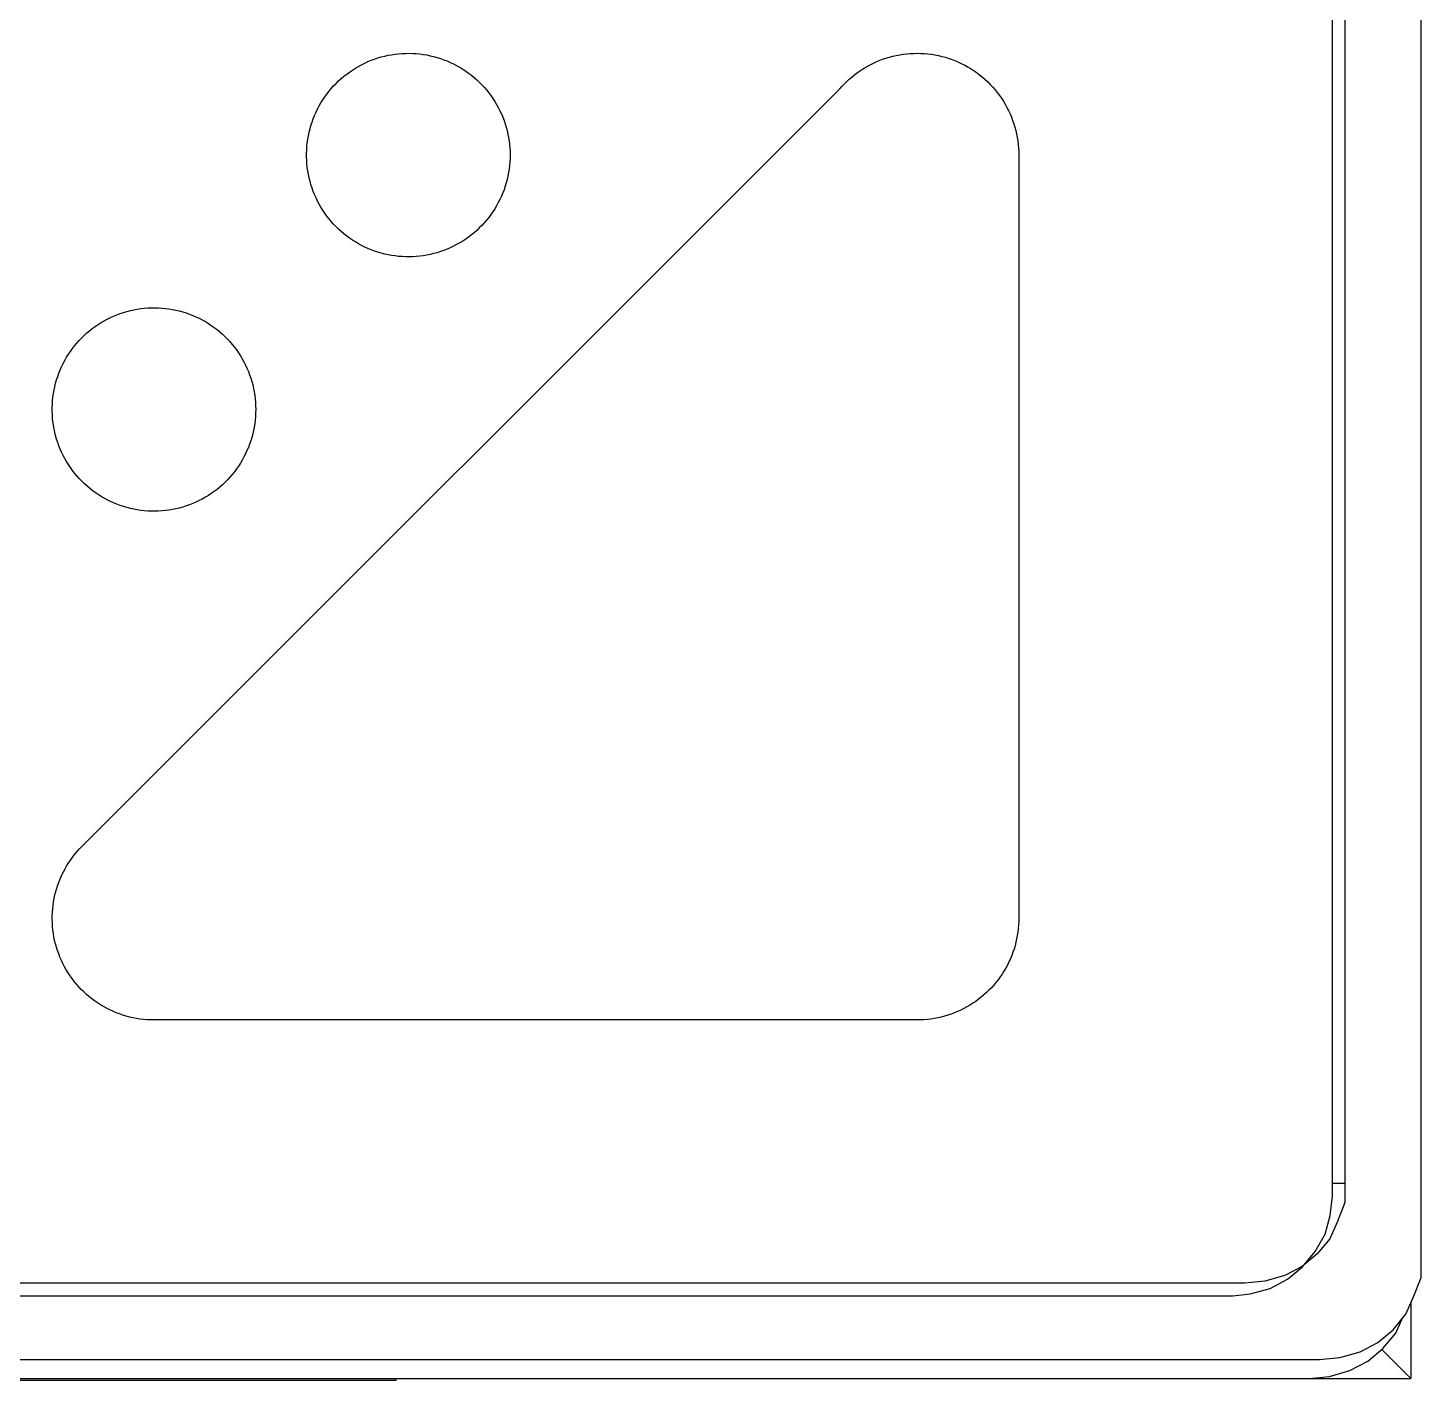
# Model space of a CAD drawing. Header units: millimetres. Extents: x -987 to 2591, y -102 to 2398.
# Drawn here: x 876.1 to 930.9, y 261.4 to 314.6 of the extents above; entities that cross this region are included whole.
import ezdxf

# ---------------------------------------------------------------- set-up
doc = ezdxf.new("R2010")
doc.units = ezdxf.units.MM
doc.header["$MEASUREMENT"] = 0
doc.layers.add('Utwórz2D linie widoczne', color=7, linetype='Continuous', true_color=0x000000)

msp = doc.modelspace()

# ---------------------------------------------------------------- linework, layer by layer
at = {"layer": 'Utwórz2D linie widoczne'}
for p, q in [((930.887, 265.463), (930.887, 639.023)), ((927.887, 636.074), (927.887, 268.412)), ((927.407, 268.668), (927.407, 342.742)), ((889.61, 313.315), (889.74, 313.363)), ((889.74, 313.363), (889.872, 313.407)), ((889.872, 313.407), (890.005, 313.446)), ((890.005, 313.446), (890.14, 313.481)), ((890.14, 313.481), (890.275, 313.511)), ((890.275, 313.511), (890.412, 313.536)), ((890.412, 313.536), (890.549, 313.556)), ((890.549, 313.556), (890.687, 313.572)), ((890.687, 313.572), (890.826, 313.583)), ((890.826, 313.583), (890.964, 313.589)), ((890.964, 313.589), (891.103, 313.59)), ((891.103, 313.59), (891.242, 313.586)), ((891.242, 313.586), (891.38, 313.578)), ((891.38, 313.578), (891.519, 313.565)), ((891.519, 313.565), (891.656, 313.547)), ((891.656, 313.547), (891.793, 313.524)), ((891.793, 313.524), (891.929, 313.496)), ((891.929, 313.496), (892.064, 313.464)), ((892.064, 313.464), (892.198, 313.427)), ((892.198, 313.427), (892.331, 313.386)), ((892.331, 313.386), (892.462, 313.34)), ((892.462, 313.34), (892.591, 313.289)), ((909.585, 313.305), (909.715, 313.354)), ((909.715, 313.354), (909.847, 313.399)), ((909.847, 313.399), (909.981, 313.439)), ((909.981, 313.439), (910.115, 313.475)), ((910.115, 313.475), (910.251, 313.506)), ((910.251, 313.506), (910.388, 313.532)), ((910.388, 313.532), (910.526, 313.553)), ((910.526, 313.553), (910.664, 313.57)), ((910.664, 313.57), (910.803, 313.581)), ((910.803, 313.581), (910.942, 313.588)), ((910.942, 313.588), (911.082, 313.59)), ((911.082, 313.59), (911.221, 313.587)), ((911.221, 313.587), (911.36, 313.579)), ((911.36, 313.579), (911.499, 313.567)), ((911.499, 313.567), (911.637, 313.55)), ((911.637, 313.55), (911.774, 313.527)), ((911.774, 313.527), (911.911, 313.5)), ((911.911, 313.5), (912.047, 313.469)), ((912.047, 313.469), (912.181, 313.432)), ((912.181, 313.432), (912.314, 313.391)), ((912.314, 313.391), (912.446, 313.345)), ((912.446, 313.345), (912.576, 313.295)), ((888.536, 312.686), (888.645, 312.772)), ((888.645, 312.772), (888.757, 312.855)), ((888.757, 312.855), (888.871, 312.933)), ((888.871, 312.933), (888.989, 313.007)), ((888.989, 313.007), (889.109, 313.077)), ((889.109, 313.077), (889.231, 313.143)), ((889.231, 313.143), (889.355, 313.205)), ((889.355, 313.205), (889.482, 313.262)), ((889.482, 313.262), (889.61, 313.315)), ((892.591, 313.289), (892.719, 313.234)), ((892.719, 313.234), (892.844, 313.174)), ((892.844, 313.174), (892.967, 313.111)), ((892.967, 313.111), (893.088, 313.043)), ((893.088, 313.043), (893.207, 312.97)), ((893.207, 312.97), (893.323, 312.894)), ((893.323, 312.894), (893.436, 312.814)), ((893.436, 312.814), (893.547, 312.73)), ((908.62, 312.754), (908.732, 312.837)), ((908.732, 312.837), (908.847, 312.916)), ((908.847, 312.916), (908.964, 312.992)), ((908.964, 312.992), (909.084, 313.063)), ((909.084, 313.063), (909.206, 313.13)), ((909.206, 313.13), (909.33, 313.193)), ((909.33, 313.193), (909.457, 313.251)), ((909.457, 313.251), (909.585, 313.305)), ((912.576, 313.295), (912.704, 313.24)), ((912.704, 313.24), (912.83, 313.181)), ((912.83, 313.181), (912.954, 313.118)), ((912.954, 313.118), (913.076, 313.05)), ((913.076, 313.05), (913.195, 312.978)), ((913.195, 312.978), (913.312, 312.902)), ((913.312, 312.902), (913.426, 312.822)), ((913.426, 312.822), (913.537, 312.737)), ((888.039, 312.202), (888.132, 312.306)), ((888.132, 312.306), (888.228, 312.406)), ((888.228, 312.406), (888.327, 312.503)), ((888.327, 312.503), (888.43, 312.597)), ((888.43, 312.597), (888.536, 312.686)), ((893.547, 312.73), (893.654, 312.642)), ((893.654, 312.642), (893.759, 312.55)), ((893.759, 312.55), (893.86, 312.455)), ((893.86, 312.455), (893.958, 312.357)), ((893.958, 312.357), (894.052, 312.255)), ((894.052, 312.255), (894.142, 312.149)), ((908.017, 312.177), (908.109, 312.282)), ((908.109, 312.282), (908.205, 312.383)), ((908.205, 312.383), (908.304, 312.481)), ((908.304, 312.481), (908.406, 312.576)), ((908.406, 312.576), (908.512, 312.666)), ((908.512, 312.666), (908.62, 312.754)), ((913.537, 312.737), (913.645, 312.65)), ((913.645, 312.65), (913.75, 312.558)), ((913.75, 312.558), (913.852, 312.463)), ((913.852, 312.463), (913.95, 312.364)), ((913.95, 312.364), (914.045, 312.262)), ((914.045, 312.262), (914.136, 312.157)), ((878.241, 282.419), (908.017, 312.177)), ((887.634, 311.64), (887.707, 311.758)), ((887.707, 311.758), (887.784, 311.873)), ((887.784, 311.873), (887.865, 311.986)), ((887.865, 311.986), (887.95, 312.096)), ((887.95, 312.096), (888.039, 312.202)), ((894.142, 312.149), (894.229, 312.041)), ((894.229, 312.041), (894.313, 311.93)), ((894.313, 311.93), (894.392, 311.816)), ((894.392, 311.816), (894.467, 311.699)), ((894.467, 311.699), (894.538, 311.58)), ((914.136, 312.157), (914.224, 312.048)), ((914.224, 312.048), (914.308, 311.937)), ((914.308, 311.937), (914.387, 311.823)), ((914.387, 311.823), (914.463, 311.706)), ((914.463, 311.706), (914.535, 311.586)), ((887.331, 311.016), (887.383, 311.145)), ((887.383, 311.145), (887.439, 311.272)), ((887.439, 311.272), (887.5, 311.397)), ((887.5, 311.397), (887.565, 311.52)), ((887.565, 311.52), (887.634, 311.64)), ((894.538, 311.58), (894.605, 311.458)), ((894.605, 311.458), (894.668, 311.335)), ((894.668, 311.335), (894.726, 311.209)), ((894.726, 311.209), (894.78, 311.081)), ((914.535, 311.586), (914.602, 311.464)), ((914.602, 311.464), (914.665, 311.34)), ((914.665, 311.34), (914.724, 311.214)), ((914.724, 311.214), (914.778, 311.086)), ((887.17, 310.485), (887.203, 310.62)), ((887.203, 310.62), (887.241, 310.753)), ((887.241, 310.753), (887.284, 310.885)), ((887.284, 310.885), (887.331, 311.016)), ((894.78, 311.081), (894.83, 310.951)), ((894.83, 310.951), (894.875, 310.82)), ((894.875, 310.82), (894.915, 310.687)), ((894.915, 310.687), (894.951, 310.553)), ((914.778, 311.086), (914.828, 310.955)), ((914.828, 310.955), (914.873, 310.824)), ((914.873, 310.824), (914.914, 310.69)), ((914.914, 310.69), (914.95, 310.556)), ((887.083, 309.937), (887.098, 310.075)), ((887.098, 310.075), (887.117, 310.212)), ((887.117, 310.212), (887.141, 310.349)), ((887.141, 310.349), (887.17, 310.485)), ((894.951, 310.553), (894.982, 310.417)), ((894.982, 310.417), (895.008, 310.281)), ((895.008, 310.281), (895.03, 310.144)), ((895.03, 310.144), (895.047, 310.006)), ((914.95, 310.556), (914.981, 310.42)), ((914.981, 310.42), (915.008, 310.283)), ((915.008, 310.283), (915.03, 310.146)), ((915.03, 310.146), (915.047, 310.007)), ((887.069, 309.66), (887.074, 309.798)), ((887.069, 309.521), (887.069, 309.66)), ((887.074, 309.382), (887.069, 309.521)), ((887.074, 309.798), (887.083, 309.937)), ((895.047, 310.006), (895.059, 309.868)), ((895.059, 309.868), (895.066, 309.729)), ((895.066, 309.729), (895.068, 309.59)), ((895.068, 309.59), (895.066, 309.451)), ((915.047, 310.007), (915.059, 309.869)), ((915.059, 309.869), (915.066, 309.729)), ((915.066, 309.729), (915.068, 309.59)), ((915.068, 309.59), (915.068, 279.59)), ((887.083, 309.243), (887.074, 309.382)), ((887.098, 309.105), (887.083, 309.243)), ((887.117, 308.968), (887.098, 309.105)), ((887.141, 308.831), (887.117, 308.968)), ((895.03, 309.036), (895.008, 308.899)), ((895.047, 309.174), (895.03, 309.036)), ((895.059, 309.313), (895.047, 309.174)), ((895.066, 309.451), (895.059, 309.313)), ((887.17, 308.695), (887.141, 308.831)), ((887.203, 308.56), (887.17, 308.695)), ((887.241, 308.427), (887.203, 308.56)), ((887.284, 308.295), (887.241, 308.427)), ((894.915, 308.494), (894.875, 308.361)), ((894.951, 308.628), (894.915, 308.494)), ((894.982, 308.763), (894.951, 308.628)), ((895.008, 308.899), (894.982, 308.763)), ((887.331, 308.164), (887.284, 308.295)), ((887.383, 308.035), (887.331, 308.164)), ((887.439, 307.908), (887.383, 308.035)), ((887.5, 307.783), (887.439, 307.908)), ((894.668, 307.846), (894.605, 307.722)), ((894.726, 307.972), (894.668, 307.846)), ((894.78, 308.1), (894.726, 307.972)), ((894.83, 308.229), (894.78, 308.1)), ((894.875, 308.361), (894.83, 308.229)), ((887.565, 307.661), (887.5, 307.783)), ((887.634, 307.54), (887.565, 307.661)), ((887.707, 307.422), (887.634, 307.54)), ((887.784, 307.307), (887.707, 307.422)), ((887.865, 307.194), (887.784, 307.307)), ((894.392, 307.364), (894.313, 307.25)), ((894.467, 307.481), (894.392, 307.364)), ((894.538, 307.6), (894.467, 307.481)), ((894.605, 307.722), (894.538, 307.6)), ((887.95, 307.085), (887.865, 307.194)), ((888.039, 306.978), (887.95, 307.085)), ((888.132, 306.874), (888.039, 306.978)), ((888.228, 306.774), (888.132, 306.874)), ((888.327, 306.677), (888.228, 306.774)), ((893.958, 306.824), (893.86, 306.725)), ((894.052, 306.926), (893.958, 306.824)), ((894.142, 307.031), (894.052, 306.926)), ((894.229, 307.139), (894.142, 307.031)), ((894.313, 307.25), (894.229, 307.139)), ((888.43, 306.584), (888.327, 306.677)), ((888.536, 306.494), (888.43, 306.584)), ((888.645, 306.408), (888.536, 306.494)), ((888.757, 306.326), (888.645, 306.408)), ((888.871, 306.247), (888.757, 306.326)), ((888.989, 306.173), (888.871, 306.247)), ((893.207, 306.21), (893.088, 306.138)), ((893.323, 306.286), (893.207, 306.21)), ((893.436, 306.366), (893.323, 306.286)), ((893.547, 306.45), (893.436, 306.366)), ((893.654, 306.538), (893.547, 306.45)), ((893.759, 306.63), (893.654, 306.538)), ((893.86, 306.725), (893.759, 306.63)), ((889.109, 306.103), (888.989, 306.173)), ((889.231, 306.037), (889.109, 306.103)), ((889.355, 305.976), (889.231, 306.037)), ((889.482, 305.918), (889.355, 305.976)), ((889.61, 305.865), (889.482, 305.918)), ((889.74, 305.817), (889.61, 305.865)), ((889.872, 305.773), (889.74, 305.817)), ((890.005, 305.734), (889.872, 305.773)), ((890.14, 305.699), (890.005, 305.734)), ((890.275, 305.67), (890.14, 305.699)), ((890.412, 305.644), (890.275, 305.67)), ((891.793, 305.656), (891.656, 305.634)), ((891.929, 305.684), (891.793, 305.656)), ((892.064, 305.716), (891.929, 305.684)), ((892.198, 305.753), (892.064, 305.716)), ((892.331, 305.795), (892.198, 305.753)), ((892.462, 305.841), (892.331, 305.795)), ((892.591, 305.891), (892.462, 305.841)), ((892.719, 305.946), (892.591, 305.891)), ((892.844, 306.006), (892.719, 305.946)), ((892.967, 306.07), (892.844, 306.006)), ((893.088, 306.138), (892.967, 306.07)), ((890.549, 305.624), (890.412, 305.644)), ((890.687, 305.608), (890.549, 305.624)), ((890.826, 305.598), (890.687, 305.608)), ((890.964, 305.591), (890.826, 305.598)), ((891.103, 305.59), (890.964, 305.591)), ((891.242, 305.594), (891.103, 305.59)), ((891.38, 305.602), (891.242, 305.594)), ((891.519, 305.616), (891.38, 305.602)), ((891.656, 305.634), (891.519, 305.616)), ((880.005, 303.446), (880.14, 303.481)), ((880.14, 303.481), (880.275, 303.511)), ((880.275, 303.511), (880.412, 303.536)), ((880.412, 303.536), (880.549, 303.556)), ((880.549, 303.556), (880.687, 303.572)), ((880.687, 303.572), (880.826, 303.583)), ((880.826, 303.583), (880.964, 303.589)), ((880.964, 303.589), (881.103, 303.59)), ((881.103, 303.59), (881.242, 303.586)), ((881.242, 303.586), (881.38, 303.578)), ((881.38, 303.578), (881.519, 303.565)), ((881.519, 303.565), (881.656, 303.547)), ((881.656, 303.547), (881.793, 303.524)), ((881.793, 303.524), (881.929, 303.496)), ((881.929, 303.496), (882.064, 303.464)), ((882.064, 303.464), (882.198, 303.427)), ((878.757, 302.855), (878.871, 302.933)), ((878.871, 302.933), (878.989, 303.007)), ((878.989, 303.007), (879.109, 303.077)), ((879.109, 303.077), (879.231, 303.143)), ((879.231, 303.143), (879.355, 303.205)), ((879.355, 303.205), (879.482, 303.262)), ((879.482, 303.262), (879.61, 303.315)), ((879.61, 303.315), (879.74, 303.363)), ((879.74, 303.363), (879.872, 303.407)), ((879.872, 303.407), (880.005, 303.446)), ((882.198, 303.427), (882.331, 303.386)), ((882.331, 303.386), (882.462, 303.34)), ((882.462, 303.34), (882.591, 303.289)), ((882.591, 303.289), (882.719, 303.234)), ((882.719, 303.234), (882.844, 303.174)), ((882.844, 303.174), (882.967, 303.111)), ((882.967, 303.111), (883.088, 303.043)), ((883.088, 303.043), (883.207, 302.97)), ((883.207, 302.97), (883.323, 302.894)), ((878.132, 302.306), (878.228, 302.406)), ((878.228, 302.406), (878.327, 302.503)), ((878.327, 302.503), (878.43, 302.597)), ((878.43, 302.597), (878.536, 302.686)), ((878.536, 302.686), (878.645, 302.772)), ((878.645, 302.772), (878.757, 302.855)), ((883.323, 302.894), (883.436, 302.814)), ((883.436, 302.814), (883.547, 302.73)), ((883.547, 302.73), (883.654, 302.642)), ((883.654, 302.642), (883.759, 302.55)), ((883.759, 302.55), (883.86, 302.455)), ((883.86, 302.455), (883.958, 302.357)), ((877.707, 301.758), (877.784, 301.873)), ((877.784, 301.873), (877.865, 301.986)), ((877.865, 301.986), (877.95, 302.096)), ((877.95, 302.096), (878.039, 302.202)), ((878.039, 302.202), (878.132, 302.306)), ((883.958, 302.357), (884.052, 302.255)), ((884.052, 302.255), (884.142, 302.149)), ((884.142, 302.149), (884.229, 302.041)), ((884.229, 302.041), (884.313, 301.93)), ((884.313, 301.93), (884.392, 301.816)), ((877.383, 301.145), (877.439, 301.272)), ((877.439, 301.272), (877.5, 301.397)), ((877.5, 301.397), (877.565, 301.52)), ((877.565, 301.52), (877.634, 301.64)), ((877.634, 301.64), (877.707, 301.758)), ((884.392, 301.816), (884.467, 301.699)), ((884.467, 301.699), (884.538, 301.58)), ((884.538, 301.58), (884.605, 301.458)), ((884.605, 301.458), (884.668, 301.335)), ((884.668, 301.335), (884.726, 301.209)), ((877.203, 300.62), (877.241, 300.753)), ((877.241, 300.753), (877.284, 300.885)), ((877.284, 300.885), (877.331, 301.016)), ((877.331, 301.016), (877.383, 301.145)), ((884.726, 301.209), (884.78, 301.081)), ((884.78, 301.081), (884.83, 300.951)), ((884.83, 300.951), (884.875, 300.82)), ((884.875, 300.82), (884.915, 300.687)), ((877.098, 300.075), (877.117, 300.212)), ((877.117, 300.212), (877.141, 300.349)), ((877.141, 300.349), (877.17, 300.485)), ((877.17, 300.485), (877.203, 300.62)), ((884.915, 300.687), (884.951, 300.553)), ((884.951, 300.553), (884.982, 300.417)), ((884.982, 300.417), (885.008, 300.281)), ((885.008, 300.281), (885.03, 300.144)), ((877.069, 299.66), (877.074, 299.798)), ((877.069, 299.521), (877.069, 299.66)), ((877.074, 299.798), (877.083, 299.937)), ((877.083, 299.937), (877.098, 300.075)), ((885.03, 300.144), (885.047, 300.006)), ((885.047, 300.006), (885.059, 299.868)), ((885.059, 299.868), (885.066, 299.729)), ((885.066, 299.729), (885.068, 299.59)), ((877.074, 299.382), (877.069, 299.521)), ((877.083, 299.243), (877.074, 299.382)), ((877.098, 299.105), (877.083, 299.243)), ((877.117, 298.968), (877.098, 299.105)), ((885.047, 299.174), (885.03, 299.036)), ((885.059, 299.313), (885.047, 299.174)), ((885.066, 299.451), (885.059, 299.313)), ((885.068, 299.59), (885.066, 299.451)), ((877.141, 298.831), (877.117, 298.968)), ((877.17, 298.695), (877.141, 298.831)), ((877.203, 298.56), (877.17, 298.695)), ((877.241, 298.427), (877.203, 298.56)), ((884.951, 298.628), (884.915, 298.494)), ((884.982, 298.763), (884.951, 298.628)), ((885.008, 298.899), (884.982, 298.763)), ((885.03, 299.036), (885.008, 298.899)), ((877.284, 298.295), (877.241, 298.427)), ((877.331, 298.164), (877.284, 298.295)), ((877.383, 298.035), (877.331, 298.164)), ((877.439, 297.908), (877.383, 298.035)), ((884.78, 298.1), (884.726, 297.972)), ((884.83, 298.229), (884.78, 298.1)), ((884.875, 298.361), (884.83, 298.229)), ((884.915, 298.494), (884.875, 298.361)), ((877.5, 297.783), (877.439, 297.908)), ((877.565, 297.661), (877.5, 297.783)), ((877.634, 297.54), (877.565, 297.661)), ((877.707, 297.422), (877.634, 297.54)), ((884.467, 297.481), (884.392, 297.364)), ((884.538, 297.6), (884.467, 297.481)), ((884.605, 297.722), (884.538, 297.6)), ((884.668, 297.846), (884.605, 297.722)), ((884.726, 297.972), (884.668, 297.846)), ((877.784, 297.307), (877.707, 297.422)), ((877.865, 297.194), (877.784, 297.307)), ((877.95, 297.085), (877.865, 297.194)), ((878.039, 296.978), (877.95, 297.085)), ((878.132, 296.874), (878.039, 296.978)), ((884.052, 296.926), (883.958, 296.824)), ((884.142, 297.031), (884.052, 296.926)), ((884.229, 297.139), (884.142, 297.031)), ((884.313, 297.25), (884.229, 297.139)), ((884.392, 297.364), (884.313, 297.25)), ((878.228, 296.774), (878.132, 296.874)), ((878.327, 296.677), (878.228, 296.774)), ((878.43, 296.584), (878.327, 296.677)), ((878.536, 296.494), (878.43, 296.584)), ((878.645, 296.408), (878.536, 296.494)), ((878.757, 296.326), (878.645, 296.408)), ((883.436, 296.366), (883.323, 296.286)), ((883.547, 296.45), (883.436, 296.366)), ((883.654, 296.538), (883.547, 296.45)), ((883.759, 296.63), (883.654, 296.538)), ((883.86, 296.725), (883.759, 296.63)), ((883.958, 296.824), (883.86, 296.725)), ((878.871, 296.247), (878.757, 296.326)), ((878.989, 296.173), (878.871, 296.247)), ((879.109, 296.103), (878.989, 296.173)), ((879.231, 296.037), (879.109, 296.103)), ((879.355, 295.976), (879.231, 296.037)), ((879.482, 295.918), (879.355, 295.976)), ((879.61, 295.865), (879.482, 295.918)), ((879.74, 295.817), (879.61, 295.865)), ((879.872, 295.773), (879.74, 295.817)), ((882.331, 295.795), (882.198, 295.753)), ((882.462, 295.841), (882.331, 295.795)), ((882.591, 295.891), (882.462, 295.841)), ((882.719, 295.946), (882.591, 295.891)), ((882.844, 296.006), (882.719, 295.946)), ((882.967, 296.07), (882.844, 296.006)), ((883.088, 296.138), (882.967, 296.07)), ((883.207, 296.21), (883.088, 296.138)), ((883.323, 296.286), (883.207, 296.21)), ((880.005, 295.734), (879.872, 295.773)), ((880.14, 295.699), (880.005, 295.734)), ((880.275, 295.67), (880.14, 295.699)), ((880.412, 295.644), (880.275, 295.67)), ((880.549, 295.624), (880.412, 295.644)), ((880.687, 295.608), (880.549, 295.624)), ((880.826, 295.598), (880.687, 295.608)), ((880.964, 295.591), (880.826, 295.598)), ((881.103, 295.59), (880.964, 295.591)), ((881.242, 295.594), (881.103, 295.59)), ((881.38, 295.602), (881.242, 295.594)), ((881.519, 295.616), (881.38, 295.602)), ((881.656, 295.634), (881.519, 295.616)), ((881.793, 295.656), (881.656, 295.634)), ((881.929, 295.684), (881.793, 295.656)), ((882.064, 295.716), (881.929, 295.684)), ((882.198, 295.753), (882.064, 295.716)), ((877.877, 282.002), (877.963, 282.111)), ((877.963, 282.111), (878.052, 282.217)), ((878.052, 282.217), (878.145, 282.32)), ((878.145, 282.32), (878.241, 282.419)), ((877.574, 281.538), (877.644, 281.657)), ((877.644, 281.657), (877.718, 281.775)), ((877.718, 281.775), (877.795, 281.89)), ((877.795, 281.89), (877.877, 282.002)), ((877.291, 280.906), (877.339, 281.036)), ((877.339, 281.036), (877.391, 281.164)), ((877.391, 281.164), (877.448, 281.291)), ((877.448, 281.291), (877.509, 281.415)), ((877.509, 281.415), (877.574, 281.538)), ((877.145, 280.371), (877.175, 280.507)), ((877.175, 280.507), (877.209, 280.641)), ((877.209, 280.641), (877.248, 280.774)), ((877.248, 280.774), (877.291, 280.906)), ((877.075, 279.822), (877.086, 279.96)), ((877.086, 279.96), (877.101, 280.098)), ((877.101, 280.098), (877.121, 280.235)), ((877.121, 280.235), (877.145, 280.371)), ((877.069, 279.683), (877.075, 279.822)), ((877.069, 279.545), (877.069, 279.683)), ((877.073, 279.406), (877.069, 279.545)), ((877.081, 279.268), (877.073, 279.406)), ((915.066, 279.454), (915.059, 279.317)), ((915.068, 279.59), (915.066, 279.454)), ((877.095, 279.13), (877.081, 279.268)), ((877.113, 278.993), (877.095, 279.13)), ((877.136, 278.856), (877.113, 278.993)), ((877.164, 278.72), (877.136, 278.856)), ((915.01, 278.91), (914.985, 278.776)), ((915.031, 279.045), (915.01, 278.91)), ((915.047, 279.181), (915.031, 279.045)), ((915.059, 279.317), (915.047, 279.181)), ((877.197, 278.585), (877.164, 278.72)), ((877.234, 278.452), (877.197, 278.585)), ((877.276, 278.32), (877.234, 278.452)), ((877.322, 278.189), (877.276, 278.32)), ((914.881, 278.38), (914.837, 278.251)), ((914.92, 278.511), (914.881, 278.38)), ((914.955, 278.643), (914.92, 278.511)), ((914.985, 278.776), (914.955, 278.643)), ((877.373, 278.06), (877.322, 278.189)), ((877.428, 277.933), (877.373, 278.06)), ((877.487, 277.808), (877.428, 277.933)), ((877.551, 277.685), (877.487, 277.808)), ((914.62, 277.75), (914.555, 277.63)), ((914.681, 277.872), (914.62, 277.75)), ((914.737, 277.997), (914.681, 277.872)), ((914.79, 278.123), (914.737, 277.997)), ((914.837, 278.251), (914.79, 278.123)), ((877.62, 277.564), (877.551, 277.685)), ((877.692, 277.446), (877.62, 277.564)), ((877.768, 277.33), (877.692, 277.446)), ((877.848, 277.217), (877.768, 277.33)), ((877.933, 277.107), (877.848, 277.217)), ((914.256, 277.173), (914.171, 277.066)), ((914.336, 277.283), (914.256, 277.173)), ((914.413, 277.396), (914.336, 277.283)), ((914.486, 277.512), (914.413, 277.396)), ((914.555, 277.63), (914.486, 277.512)), ((878.02, 277), (877.933, 277.107)), ((878.112, 276.896), (878.02, 277)), ((878.207, 276.795), (878.112, 276.896)), ((878.306, 276.697), (878.207, 276.795)), ((878.408, 276.603), (878.306, 276.697)), ((913.799, 276.667), (913.697, 276.575)), ((913.897, 276.762), (913.799, 276.667)), ((913.992, 276.86), (913.897, 276.762)), ((914.083, 276.961), (913.992, 276.86)), ((914.171, 277.066), (914.083, 276.961)), ((878.513, 276.513), (878.408, 276.603)), ((878.621, 276.426), (878.513, 276.513)), ((878.732, 276.343), (878.621, 276.426)), ((878.846, 276.264), (878.732, 276.343)), ((878.962, 276.189), (878.846, 276.264)), ((879.081, 276.118), (878.962, 276.189)), ((879.203, 276.052), (879.081, 276.118)), ((913.029, 276.103), (912.909, 276.039)), ((913.147, 276.172), (913.029, 276.103)), ((913.262, 276.245), (913.147, 276.172)), ((913.375, 276.322), (913.262, 276.245)), ((913.485, 276.403), (913.375, 276.322)), ((913.593, 276.487), (913.485, 276.403)), ((913.697, 276.575), (913.593, 276.487)), ((879.327, 275.989), (879.203, 276.052)), ((879.453, 275.931), (879.327, 275.989)), ((879.58, 275.877), (879.453, 275.931)), ((879.71, 275.828), (879.58, 275.877)), ((879.841, 275.783), (879.71, 275.828)), ((879.974, 275.743), (879.841, 275.783)), ((880.108, 275.707), (879.974, 275.743)), ((880.243, 275.676), (880.108, 275.707)), ((880.379, 275.65), (880.243, 275.676)), ((880.516, 275.628), (880.379, 275.65)), ((880.653, 275.612), (880.516, 275.628)), ((880.791, 275.6), (880.653, 275.612)), ((880.93, 275.593), (880.791, 275.6)), ((881.068, 275.59), (880.93, 275.593)), ((911.068, 275.59), (881.068, 275.59)), ((911.205, 275.592), (911.068, 275.59)), ((911.341, 275.599), (911.205, 275.592)), ((911.477, 275.611), (911.341, 275.599)), ((911.613, 275.627), (911.477, 275.611)), ((911.748, 275.648), (911.613, 275.627)), ((911.882, 275.674), (911.748, 275.648)), ((912.015, 275.704), (911.882, 275.674)), ((912.148, 275.738), (912.015, 275.704)), ((912.278, 275.778), (912.148, 275.738)), ((912.408, 275.821), (912.278, 275.778)), ((912.536, 275.869), (912.408, 275.821)), ((912.662, 275.921), (912.536, 275.869)), ((912.786, 275.978), (912.662, 275.921)), ((912.909, 276.039), (912.786, 275.978)), ((927.887, 269.168), (927.407, 269.168)), ((927.309, 267.902), (927.407, 268.668)), ((927.887, 268.412), (927.593, 267.672)), ((927.112, 267.165), (927.309, 267.902)), ((927.593, 267.672), (927.297, 266.993)), ((926.719, 266.489), (927.112, 267.165)), ((927.297, 266.993), (926.805, 266.395)), ((926.805, 266.395), (926.215, 265.905)), ((926.228, 265.89), (926.719, 266.489)), ((926.215, 265.905), (925.524, 265.542)), ((925.639, 265.4), (926.228, 265.89)), ((923.95, 265.242), (557.824, 265.242)), ((924.738, 265.319), (923.95, 265.242)), ((925.524, 265.542), (924.738, 265.319)), ((924.953, 265.035), (925.639, 265.4)), ((930.588, 264.711), (930.887, 265.463)), ((558.333, 264.742), (923.481, 264.742)), ((923.481, 264.742), (924.167, 264.821)), ((924.167, 264.821), (924.953, 265.035)), ((930.287, 264.021), (930.588, 264.711)), ((929.787, 263.414), (930.287, 264.021)), ((930.487, 264.478), (930.487, 261.499)), ((929.887, 263.28), (930.123, 263.822)), ((929.188, 262.916), (929.787, 263.414)), ((929.387, 262.673), (929.887, 263.28)), ((927.688, 262.32), (928.487, 262.547)), ((928.487, 262.547), (929.188, 262.916)), ((928.787, 262.175), (929.387, 262.673)), ((929.346, 262.639), (930.487, 261.499)), ((554.887, 262.242), (926.887, 262.242)), ((926.887, 262.242), (927.688, 262.32)), ((928.086, 261.806), (928.787, 262.175)), ((550.485, 261.499), (930.487, 261.499)), ((554.487, 261.501), (926.487, 261.501)), ((873.168, 261.433), (890.586, 261.433)), ((890.586, 261.434), (890.586, 261.499)), ((902.062, 261.499), (902.062, 261.501)), ((926.487, 261.501), (927.287, 261.579)), ((927.287, 261.579), (928.086, 261.806))]:
    msp.add_line(p, q, dxfattribs=at)

doc.saveas('drawing.dxf')
